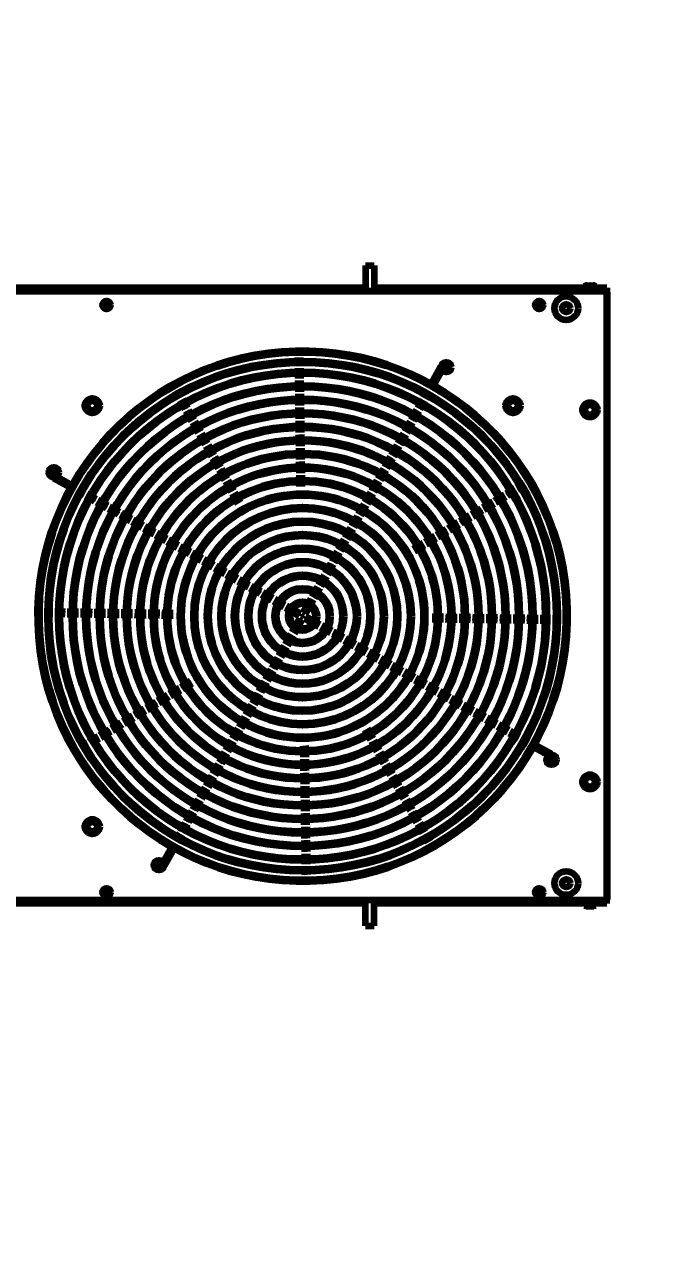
# Model space of a CAD drawing. Header units: millimetres. Extents: x 0 to 31017, y 0 to 21335.
# Drawn here: x 8393.3 to 8488, y 19881.2 to 20062.4 of the extents above; entities that cross this region are included whole.
import ezdxf
from ezdxf import colors
from ezdxf.entities.mleader import LeaderData, LeaderLine
from ezdxf.enums import TextEntityAlignment as Align
from ezdxf.math import Vec2, Vec3

# ---------------------------------------------------------------- set-up
doc = ezdxf.new("R2010")
doc.units = ezdxf.units.MM
doc.styles.get("Standard").update_dxf_attribs({"font": 'arial.ttf'})

# ---------------------------------------------------------------- blocks, each defined once
blk = doc.blocks.new('機組圖彩色')
at = {"color": 251, "lineweight": 200, "true_color": 0x636466}
for p, q in [((92957.78, 2376.05), (92957.78, 2372.23)), ((92957.78, 2376.05), (92959.08, 2376.05)), ((92959.08, 2376.05), (92959.08, 2372.23)), ((92957.78, 2372.73), (92849.18, 2372.73)), ((92990.25, 2372.73), (92959.08, 2372.73)), ((92990.08, 2372.2), (92990.08, 2372.52)), ((92990.08, 2372.52), (92991.88, 2372.52)), ((92990.23, 2373), (92990.23, 2372.52)), ((92990.42, 2373.07), (92991.55, 2373.07)), ((92990.61, 2373), (92990.61, 2372.52)), ((92990.82, 2372.36), (92990.98, 2372.52)), ((92990.98, 2372.36), (92991.14, 2372.52)), ((92991.36, 2373), (92991.36, 2372.52)), ((92991.73, 2373), (92991.73, 2372.52)), ((92993.48, 2372.73), (92991.75, 2372.73)), ((92991.88, 2372.52), (92991.88, 2372.2)), ((92993.48, 2372.73), (92993.48, 2372.2)), ((92993.48, 2372.2), (92813.48, 2372.2)), ((92993.36, 2372.2), (92813.6, 2372.2)), ((92990.1, 2372.23), (92816.88, 2372.23)), ((92991.88, 2372.36), (92990.08, 2372.36)), ((92991.88, 2372.2), (92990.08, 2372.2)), ((92992.48, 2372.23), (92991.9, 2372.23)), ((92992.48, 2372.23), (92992.51, 2372.2)), ((92993.48, 2368.7), (92993.48, 2372.2)), ((92993.6, 2372.1), (92993.48, 2372.1)), ((92993.48, 2282.32), (92993.48, 2372.08)), ((92993.6, 2282.3), (92993.6, 2372.1)), ((92947.78, 2362.75), (92947.77, 2363.15)), ((92947.79, 2361.95), (92947.78, 2362.45)), ((92947.8, 2361.15), (92947.79, 2361.65)), ((92948.18, 2362.75), (92948.17, 2363.15)), ((92948.19, 2361.95), (92948.18, 2362.45)), ((92948.2, 2361.15), (92948.19, 2361.65)), ((92947.81, 2360.35), (92947.8, 2360.85)), ((92947.82, 2359.35), (92947.81, 2360.05)), ((92947.83, 2359.35), (92947.82, 2360.05)), ((92948.21, 2360.35), (92948.2, 2360.85)), ((92948.22, 2359.35), (92948.21, 2360.05)), ((92948.23, 2359.35), (92948.22, 2360.05)), ((92968.9, 2361.06), (92967.49, 2358.54)), ((92969.06, 2360.52), (92967.84, 2358.35)), ((92969.42, 2361.33), (92970.05, 2360.7)), ((92969.42, 2360.7), (92970.05, 2361.33)), ((92929.47, 2357.74), (92929.27, 2358.09)), ((92929.82, 2357.93), (92929.62, 2358.28)), ((92947.84, 2358.35), (92947.83, 2359.05)), ((92947.86, 2357.35), (92947.85, 2358.05)), ((92948.24, 2358.35), (92948.23, 2359.05)), ((92948.26, 2357.35), (92948.25, 2358.05)), ((92967.15, 2357.93), (92967.35, 2358.28)), ((92967.5, 2357.74), (92967.7, 2358.09)), ((92929.86, 2357.04), (92929.62, 2357.48)), ((92930.21, 2357.24), (92929.96, 2357.67)), ((92930.25, 2356.34), (92930.01, 2356.78)), ((92930.6, 2356.54), (92930.36, 2356.97)), ((92930.64, 2355.64), (92930.4, 2356.08)), ((92930.99, 2355.84), (92930.75, 2356.28)), ((92947.87, 2356.35), (92947.86, 2357.05)), ((92948.27, 2356.35), (92948.26, 2357.05)), ((92965.98, 2355.84), (92966.22, 2356.27)), ((92966.33, 2355.64), (92966.57, 2356.08)), ((92966.37, 2356.54), (92966.61, 2356.97)), ((92966.72, 2356.34), (92966.96, 2356.78)), ((92966.76, 2357.23), (92967.01, 2357.67)), ((92967.11, 2357.04), (92967.35, 2357.48)), ((92931.13, 2354.77), (92930.79, 2355.38)), ((92931.48, 2354.97), (92931.14, 2355.58)), ((92931.62, 2353.9), (92931.28, 2354.51)), ((92931.97, 2354.09), (92931.63, 2354.71)), ((92947.88, 2355.35), (92947.87, 2356.05)), ((92947.89, 2354.35), (92947.89, 2355.05)), ((92948.28, 2355.35), (92948.27, 2356.05)), ((92948.29, 2354.35), (92948.29, 2355.05)), ((92965.34, 2354.71), (92965, 2354.09)), ((92965.69, 2354.51), (92965.35, 2353.9)), ((92965.83, 2355.58), (92965.49, 2354.97)), ((92966.18, 2355.38), (92965.84, 2354.77)), ((92932.11, 2353.03), (92931.77, 2353.64)), ((92932.46, 2353.22), (92932.11, 2353.83)), ((92932.6, 2352.15), (92932.25, 2352.76)), ((92932.95, 2352.35), (92932.6, 2352.96)), ((92947.91, 2353.35), (92947.9, 2354.05)), ((92947.92, 2352.35), (92947.91, 2353.05)), ((92948.31, 2353.35), (92948.3, 2354.05)), ((92948.32, 2352.35), (92948.31, 2353.05)), ((92964.37, 2352.96), (92964.02, 2352.35)), ((92964.71, 2352.76), (92964.37, 2352.15)), ((92964.85, 2353.83), (92964.51, 2353.22)), ((92965.2, 2353.64), (92964.86, 2353.03)), ((92933.09, 2351.28), (92932.74, 2351.89)), ((92933.43, 2351.48), (92933.09, 2352.09)), ((92933.57, 2350.41), (92933.23, 2351.02)), ((92933.92, 2350.6), (92933.58, 2351.22)), ((92947.93, 2351.35), (92947.92, 2352.05)), ((92947.95, 2350.35), (92947.94, 2351.05)), ((92948.33, 2351.35), (92948.32, 2352.05)), ((92948.35, 2350.35), (92948.34, 2351.05)), ((92963.39, 2351.22), (92963.05, 2350.6)), ((92963.74, 2351.02), (92963.39, 2350.41)), ((92963.88, 2352.09), (92963.53, 2351.48)), ((92964.23, 2351.89), (92963.88, 2351.28)), ((92934.06, 2349.54), (92933.72, 2350.15)), ((92934.41, 2349.73), (92934.07, 2350.34)), ((92934.55, 2348.66), (92934.21, 2349.28)), ((92934.9, 2348.86), (92934.56, 2349.47)), ((92947.96, 2349.35), (92947.95, 2350.05)), ((92947.97, 2348.35), (92947.96, 2349.05)), ((92948.36, 2349.35), (92948.35, 2350.05)), ((92948.37, 2348.35), (92948.36, 2349.05)), ((92962.41, 2349.47), (92962.07, 2348.86)), ((92962.76, 2349.28), (92962.42, 2348.66)), ((92962.9, 2350.34), (92962.56, 2349.73)), ((92963.25, 2350.15), (92962.91, 2349.54)), ((92935.04, 2347.79), (92934.7, 2348.4)), ((92935.39, 2347.99), (92935.05, 2348.6)), ((92935.53, 2346.92), (92935.19, 2347.53)), ((92935.88, 2347.12), (92935.54, 2347.73)), ((92947.98, 2347.35), (92947.98, 2348.05)), ((92948, 2346.35), (92947.99, 2347.05)), ((92948.38, 2347.35), (92948.38, 2348.05)), ((92948.4, 2346.35), (92948.39, 2347.05)), ((92961.43, 2347.73), (92961.09, 2347.12)), ((92961.78, 2347.53), (92961.44, 2346.92)), ((92961.92, 2348.6), (92961.58, 2347.99)), ((92962.27, 2348.4), (92961.93, 2347.79)), ((92911.36, 2345.14), (92911.99, 2345.77)), ((92911.99, 2345.14), (92911.36, 2345.77)), ((92936.02, 2346.05), (92935.68, 2346.66)), ((92936.37, 2346.24), (92936.03, 2346.85)), ((92936.51, 2345.17), (92936.16, 2345.79)), ((92936.86, 2345.37), (92936.51, 2345.98)), ((92948.01, 2345.35), (92948, 2346.05)), ((92948.41, 2345.35), (92948.4, 2346.05)), ((92960.46, 2345.98), (92960.11, 2345.37)), ((92960.8, 2345.79), (92960.46, 2345.17)), ((92960.94, 2346.85), (92960.6, 2346.24)), ((92961.29, 2346.66), (92960.95, 2346.05)), ((92911.63, 2344.62), (92914.14, 2343.21)), ((92912.16, 2344.78), (92914.34, 2343.56)), ((92914.95, 2343.22), (92914.6, 2343.42)), ((92937, 2344.3), (92936.65, 2344.91)), ((92937.34, 2344.5), (92937, 2345.11)), ((92937.48, 2343.43), (92937.14, 2344.04)), ((92937.83, 2343.63), (92937.49, 2344.24)), ((92948.02, 2344.35), (92948.01, 2345.05)), ((92948.04, 2343.35), (92948.03, 2344.05)), ((92948.42, 2344.35), (92948.41, 2345.05)), ((92948.44, 2343.35), (92948.43, 2344.05)), ((92959.48, 2344.24), (92959.14, 2343.63)), ((92959.83, 2344.04), (92959.48, 2343.43)), ((92959.97, 2345.11), (92959.62, 2344.5)), ((92960.32, 2344.91), (92959.97, 2344.3)), ((92980.14, 2343.26), (92980.57, 2343.52)), ((92980.83, 2343.67), (92981.26, 2343.93)), ((92981.03, 2343.33), (92981.46, 2343.59)), ((92981.51, 2344.08), (92981.86, 2344.29)), ((92981.72, 2343.74), (92982.06, 2343.94)), ((92914.76, 2342.87), (92914.41, 2343.07)), ((92915.45, 2342.48), (92915.02, 2342.73)), ((92915.65, 2342.83), (92915.21, 2343.07)), ((92916.15, 2342.09), (92915.72, 2342.33)), ((92916.35, 2342.44), (92915.91, 2342.68)), ((92916.85, 2341.7), (92916.41, 2341.94)), ((92917.05, 2342.05), (92916.61, 2342.29)), ((92917.31, 2341.9), (92917.92, 2341.56)), ((92937.97, 2342.56), (92937.63, 2343.17)), ((92938.32, 2342.75), (92937.98, 2343.36)), ((92938.46, 2341.68), (92938.12, 2342.3)), ((92938.81, 2341.88), (92938.47, 2342.49)), ((92939.3, 2341.01), (92938.96, 2341.62)), ((92958.01, 2341.62), (92957.67, 2341.01)), ((92958.5, 2342.49), (92958.16, 2341.88)), ((92958.85, 2342.3), (92958.51, 2341.68)), ((92958.99, 2343.36), (92958.65, 2342.75)), ((92959.34, 2343.17), (92959, 2342.56)), ((92976.87, 2341.32), (92977.48, 2341.68)), ((92977.73, 2341.83), (92978.33, 2342.19)), ((92977.94, 2341.49), (92978.54, 2341.85)), ((92978.59, 2342.34), (92979.19, 2342.7)), ((92978.8, 2342), (92979.4, 2342.36)), ((92979.45, 2342.86), (92979.88, 2343.11)), ((92979.66, 2342.51), (92980.09, 2342.77)), ((92980.34, 2342.92), (92980.77, 2343.18)), ((92917.11, 2341.55), (92917.72, 2341.21)), ((92917.98, 2341.06), (92918.59, 2340.72)), ((92918.18, 2341.41), (92918.79, 2341.07)), ((92918.86, 2340.57), (92919.47, 2340.23)), ((92919.05, 2340.92), (92919.66, 2340.58)), ((92919.73, 2340.08), (92920.34, 2339.74)), ((92919.92, 2340.43), (92920.53, 2340.09)), ((92920.8, 2339.95), (92921.41, 2339.6)), ((92938.95, 2340.81), (92938.61, 2341.42)), ((92957.03, 2339.87), (92956.69, 2339.26)), ((92957.52, 2340.75), (92957.18, 2340.14)), ((92957.87, 2340.55), (92957.53, 2339.94)), ((92958.36, 2341.42), (92958.02, 2340.81)), ((92974.3, 2339.79), (92974.9, 2340.15)), ((92974.5, 2339.44), (92975.1, 2339.8)), ((92975.15, 2340.3), (92975.76, 2340.66)), ((92975.36, 2339.95), (92975.96, 2340.31)), ((92976.01, 2340.81), (92976.62, 2341.17)), ((92976.22, 2340.47), (92976.82, 2340.82)), ((92977.08, 2340.98), (92977.68, 2341.33)), ((92920.6, 2339.6), (92921.21, 2339.25)), ((92921.47, 2339.11), (92922.08, 2338.77)), ((92921.67, 2339.46), (92922.28, 2339.11)), ((92922.35, 2338.62), (92922.96, 2338.28)), ((92922.54, 2338.97), (92923.15, 2338.63)), ((92923.22, 2338.13), (92923.83, 2337.79)), ((92923.41, 2338.48), (92924.02, 2338.14)), ((92924.29, 2337.99), (92924.9, 2337.65)), ((92956.06, 2338.13), (92955.71, 2337.52)), ((92956.54, 2339), (92956.2, 2338.39)), ((92956.89, 2338.81), (92956.55, 2338.19)), ((92957.38, 2339.68), (92957.04, 2339.07)), ((92970.86, 2337.74), (92971.46, 2338.1)), ((92971.72, 2338.25), (92972.32, 2338.61)), ((92971.92, 2337.91), (92972.52, 2338.27)), ((92972.58, 2338.76), (92973.18, 2339.12)), ((92972.78, 2338.42), (92973.38, 2338.78)), ((92973.44, 2339.28), (92974.04, 2339.63)), ((92973.64, 2338.93), (92974.24, 2339.29)), ((92924.09, 2337.64), (92924.7, 2337.3)), ((92924.96, 2337.15), (92925.57, 2336.81)), ((92925.16, 2337.5), (92925.77, 2337.16)), ((92925.84, 2336.66), (92926.45, 2336.32)), ((92926.03, 2337.01), (92926.64, 2336.67)), ((92926.71, 2336.17), (92927.32, 2335.83)), ((92926.9, 2336.52), (92927.51, 2336.18)), ((92955.08, 2336.38), (92954.74, 2335.77)), ((92955.43, 2336.19), (92955.09, 2335.58)), ((92955.57, 2337.26), (92955.23, 2336.65)), ((92955.92, 2337.06), (92955.57, 2336.45)), ((92956.4, 2337.93), (92956.06, 2337.32)), ((92968.28, 2336.21), (92968.88, 2336.57)), ((92968.48, 2335.87), (92969.08, 2336.22)), ((92969.14, 2336.72), (92969.74, 2337.08)), ((92969.34, 2336.38), (92969.94, 2336.73)), ((92970, 2337.23), (92970.6, 2337.59)), ((92970.2, 2336.89), (92970.8, 2337.25)), ((92971.06, 2337.4), (92971.66, 2337.76)), ((92927.58, 2335.69), (92928.19, 2335.34)), ((92927.78, 2336.03), (92928.39, 2335.69)), ((92928.45, 2335.2), (92929.06, 2334.86)), ((92928.65, 2335.55), (92929.26, 2335.2)), ((92929.33, 2334.71), (92929.94, 2334.37)), ((92929.52, 2335.06), (92930.13, 2334.72)), ((92930.39, 2334.57), (92931, 2334.23)), ((92954.1, 2334.64), (92953.76, 2334.03)), ((92954.45, 2334.44), (92954.11, 2333.83)), ((92954.59, 2335.51), (92954.25, 2334.9)), ((92954.94, 2335.32), (92954.6, 2334.7)), ((92964.84, 2334.16), (92965.44, 2334.52)), ((92965.7, 2334.68), (92966.3, 2335.03)), ((92965.9, 2334.33), (92966.51, 2334.69)), ((92966.56, 2335.19), (92967.16, 2335.54)), ((92966.76, 2334.84), (92967.37, 2335.2)), ((92967.42, 2335.7), (92968.02, 2336.06)), ((92967.62, 2335.35), (92968.23, 2335.71)), ((92930.2, 2334.22), (92930.81, 2333.88)), ((92931.07, 2333.73), (92931.68, 2333.39)), ((92931.27, 2334.08), (92931.88, 2333.74)), ((92931.94, 2333.24), (92932.55, 2332.9)), ((92932.14, 2333.59), (92932.75, 2333.25)), ((92932.81, 2332.75), (92933.43, 2332.41)), ((92933.01, 2333.1), (92933.62, 2332.76)), ((92933.88, 2332.61), (92934.49, 2332.27)), ((92953.12, 2332.89), (92952.78, 2332.28)), ((92953.47, 2332.7), (92953.13, 2332.09)), ((92953.61, 2333.77), (92953.27, 2333.16)), ((92953.96, 2333.57), (92953.62, 2332.96)), ((92965.04, 2333.82), (92965.65, 2334.18)), ((92933.69, 2332.26), (92934.3, 2331.92)), ((92934.56, 2331.78), (92935.17, 2331.43)), ((92934.76, 2332.12), (92935.37, 2331.78)), ((92935.43, 2331.29), (92936.04, 2330.94)), ((92935.63, 2331.64), (92936.24, 2331.29)), ((92936.3, 2330.8), (92936.92, 2330.46)), ((92936.5, 2331.15), (92937.11, 2330.8)), ((92952.15, 2331.15), (92951.8, 2330.54)), ((92952.49, 2330.95), (92952.15, 2330.34)), ((92952.63, 2332.02), (92952.29, 2331.41)), ((92952.98, 2331.83), (92952.64, 2331.21)), ((92937.18, 2330.31), (92937.79, 2329.97)), ((92937.37, 2330.66), (92937.98, 2330.32)), ((92938.05, 2329.82), (92938.66, 2329.48)), ((92938.25, 2330.17), (92938.86, 2329.83)), ((92938.92, 2329.33), (92939.53, 2328.99)), ((92939.12, 2329.68), (92939.73, 2329.34)), ((92939.99, 2329.19), (92940.6, 2328.85)), ((92951.17, 2329.4), (92950.83, 2328.79)), ((92951.52, 2329.21), (92951.17, 2328.6)), ((92951.66, 2330.28), (92951.31, 2329.66)), ((92952.01, 2330.08), (92951.66, 2329.47)), ((92939.8, 2328.84), (92940.41, 2328.5)), ((92940.67, 2328.35), (92941.28, 2328.01)), ((92940.86, 2328.7), (92941.47, 2328.36)), ((92941.54, 2327.87), (92942.15, 2327.52)), ((92941.74, 2328.21), (92942.35, 2327.87)), ((92942.41, 2327.38), (92943.02, 2327.03)), ((92942.61, 2327.73), (92943.22, 2327.38)), ((92943.48, 2327.24), (92944.09, 2326.89)), ((92950.19, 2327.66), (92949.85, 2327.04)), ((92950.54, 2327.46), (92950.2, 2326.85)), ((92950.68, 2328.53), (92950.34, 2327.92)), ((92951.03, 2328.33), (92950.68, 2327.72)), ((92943.29, 2326.89), (92943.9, 2326.54)), ((92944.16, 2326.4), (92944.77, 2326.06)), ((92944.35, 2326.75), (92944.97, 2326.4)), ((92945.03, 2325.91), (92945.64, 2325.57)), ((92945.23, 2326.26), (92945.84, 2325.92)), ((92945.91, 2325.42), (92946.52, 2325.08)), ((92946.1, 2325.77), (92946.71, 2325.42)), ((92946.98, 2325.28), (92948.18, 2324.6)), ((92949.21, 2325.91), (92948.53, 2324.7)), ((92949.56, 2325.71), (92948.88, 2324.51)), ((92949.7, 2326.78), (92949.36, 2326.17)), ((92950.05, 2326.59), (92949.71, 2325.97)), ((92909.94, 2324.9), (92909.54, 2324.91)), ((92909.94, 2324.5), (92909.54, 2324.51)), ((92910.74, 2324.89), (92910.24, 2324.9)), ((92910.74, 2324.49), (92910.24, 2324.5)), ((92911.54, 2324.88), (92911.04, 2324.89)), ((92911.54, 2324.48), (92911.04, 2324.49)), ((92912.34, 2324.87), (92911.84, 2324.88)), ((92912.34, 2324.47), (92911.84, 2324.48)), ((92913.34, 2324.86), (92912.64, 2324.87)), ((92913.34, 2324.46), (92912.64, 2324.47)), ((92914.34, 2324.85), (92913.64, 2324.86)), ((92914.34, 2324.45), (92913.64, 2324.46)), ((92915.34, 2324.83), (92914.64, 2324.84)), ((92915.34, 2324.43), (92914.64, 2324.44)), ((92916.34, 2324.82), (92915.64, 2324.83)), ((92916.34, 2324.42), (92915.64, 2324.43)), ((92917.34, 2324.81), (92916.64, 2324.82)), ((92917.34, 2324.41), (92916.64, 2324.42)), ((92918.34, 2324.79), (92917.64, 2324.8)), ((92918.34, 2324.39), (92917.64, 2324.4)), ((92919.33, 2324.38), (92918.63, 2324.39)), ((92919.34, 2324.78), (92918.64, 2324.79)), ((92920.33, 2324.37), (92919.63, 2324.38)), ((92920.34, 2324.77), (92919.64, 2324.78)), ((92921.33, 2324.36), (92920.63, 2324.36)), ((92921.34, 2324.76), (92920.64, 2324.76)), ((92922.33, 2324.34), (92921.63, 2324.35)), ((92922.34, 2324.74), (92921.64, 2324.75)), ((92923.33, 2324.33), (92922.63, 2324.34)), ((92923.34, 2324.73), (92922.64, 2324.74)), ((92924.33, 2324.32), (92923.63, 2324.33)), ((92924.34, 2324.72), (92923.64, 2324.73)), ((92925.33, 2324.3), (92924.63, 2324.31)), ((92925.34, 2324.7), (92924.64, 2324.71)), ((92926.33, 2324.29), (92925.63, 2324.3)), ((92926.34, 2324.69), (92925.64, 2324.7)), ((92927.33, 2324.28), (92926.63, 2324.29)), ((92927.34, 2324.68), (92926.64, 2324.69)), ((92928.33, 2324.26), (92927.63, 2324.27)), ((92928.34, 2324.66), (92927.64, 2324.67)), ((92929.33, 2324.25), (92928.63, 2324.26)), ((92929.34, 2324.65), (92928.64, 2324.66)), ((92946.78, 2324.93), (92947.99, 2324.25)), ((92947.41, 2322.7), (92948.09, 2323.9)), ((92947.76, 2322.5), (92948.43, 2323.71)), ((92948.18, 2324.6), (92947.99, 2324.25)), ((92948.09, 2323.9), (92948.43, 2323.71)), ((92948.88, 2324.51), (92948.53, 2324.7)), ((92948.79, 2323.81), (92948.98, 2324.15)), ((92949.99, 2323.13), (92948.79, 2323.81)), ((92950.19, 2323.48), (92948.98, 2324.15)), ((92967.63, 2324.16), (92968.33, 2324.15)), ((92967.63, 2323.76), (92968.33, 2323.75)), ((92968.63, 2324.14), (92969.33, 2324.13)), ((92968.63, 2323.74), (92969.33, 2323.73)), ((92969.63, 2324.13), (92970.33, 2324.12)), ((92969.63, 2323.73), (92970.33, 2323.72)), ((92970.63, 2324.12), (92971.33, 2324.11)), ((92970.63, 2323.72), (92971.33, 2323.71)), ((92971.63, 2324.1), (92972.33, 2324.1)), ((92971.63, 2323.7), (92972.33, 2323.7)), ((92972.63, 2324.09), (92973.33, 2324.08)), ((92972.63, 2323.69), (92973.33, 2323.68)), ((92973.63, 2324.08), (92974.33, 2324.07)), ((92973.63, 2323.68), (92974.33, 2323.67)), ((92974.63, 2324.07), (92975.33, 2324.06)), ((92974.63, 2323.67), (92975.33, 2323.66)), ((92975.63, 2324.05), (92976.33, 2324.04)), ((92975.63, 2323.65), (92976.33, 2323.64)), ((92976.63, 2324.04), (92977.33, 2324.03)), ((92976.63, 2323.64), (92977.33, 2323.63)), ((92977.63, 2324.03), (92978.33, 2324.02)), ((92977.63, 2323.63), (92978.33, 2323.62)), ((92978.63, 2324.01), (92979.33, 2324)), ((92978.63, 2323.61), (92979.33, 2323.6)), ((92979.63, 2324), (92980.33, 2323.99)), ((92979.63, 2323.6), (92980.33, 2323.59)), ((92980.63, 2323.99), (92981.33, 2323.98)), ((92980.63, 2323.59), (92981.33, 2323.58)), ((92981.63, 2323.98), (92982.33, 2323.97)), ((92981.63, 2323.58), (92982.33, 2323.57)), ((92982.63, 2323.96), (92983.33, 2323.95)), ((92982.63, 2323.56), (92983.33, 2323.55)), ((92983.63, 2323.95), (92984.33, 2323.94)), ((92983.63, 2323.55), (92984.33, 2323.54)), ((92984.63, 2323.93), (92985.13, 2323.93)), ((92984.63, 2323.53), (92985.13, 2323.53)), ((92985.43, 2323.92), (92985.93, 2323.92)), ((92985.43, 2323.52), (92985.93, 2323.52)), ((92986.23, 2323.91), (92986.73, 2323.91)), ((92986.23, 2323.51), (92986.73, 2323.51)), ((92987.03, 2323.9), (92987.43, 2323.9)), ((92987.03, 2323.5), (92987.43, 2323.5)), ((92946.92, 2321.82), (92947.26, 2322.43)), ((92947.27, 2321.63), (92947.61, 2322.24)), ((92950.87, 2322.64), (92950.25, 2322.98)), ((92951.06, 2322.99), (92950.45, 2323.33)), ((92951.74, 2322.15), (92951.13, 2322.49)), ((92951.94, 2322.5), (92951.32, 2322.84)), ((92952.61, 2321.66), (92952, 2322)), ((92952.81, 2322.01), (92952.2, 2322.35)), ((92953.68, 2321.52), (92953.07, 2321.86)), ((92945.94, 2320.07), (92946.28, 2320.69)), ((92946.29, 2319.88), (92946.63, 2320.49)), ((92946.43, 2320.95), (92946.77, 2321.56)), ((92946.78, 2320.75), (92947.12, 2321.36)), ((92953.49, 2321.17), (92952.88, 2321.51)), ((92954.36, 2320.68), (92953.75, 2321.03)), ((92954.56, 2321.03), (92953.94, 2321.37)), ((92955.23, 2320.19), (92954.62, 2320.54)), ((92955.43, 2320.54), (92954.82, 2320.89)), ((92956.11, 2319.71), (92955.49, 2320.05)), ((92956.3, 2320.05), (92955.69, 2320.4)), ((92957.17, 2319.57), (92956.56, 2319.91)), ((92944.47, 2317.46), (92944.82, 2318.07)), ((92944.96, 2318.33), (92945.31, 2318.94)), ((92945.31, 2318.13), (92945.65, 2318.74)), ((92945.45, 2319.2), (92945.79, 2319.81)), ((92945.8, 2319.01), (92946.14, 2319.62)), ((92956.98, 2319.22), (92956.37, 2319.56)), ((92957.85, 2318.73), (92957.24, 2319.07)), ((92958.05, 2319.08), (92957.44, 2319.42)), ((92958.72, 2318.24), (92958.11, 2318.58)), ((92958.92, 2318.59), (92958.31, 2318.93)), ((92959.6, 2317.75), (92958.99, 2318.09)), ((92959.79, 2318.1), (92959.18, 2318.44)), ((92943.5, 2315.71), (92943.84, 2316.32)), ((92943.99, 2316.58), (92944.33, 2317.19)), ((92944.33, 2316.39), (92944.68, 2317)), ((92944.82, 2317.26), (92945.17, 2317.87)), ((92960.47, 2317.26), (92959.86, 2317.6)), ((92960.66, 2317.61), (92960.05, 2317.95)), ((92961.34, 2316.77), (92960.73, 2317.11)), ((92961.54, 2317.12), (92960.93, 2317.46)), ((92962.21, 2316.28), (92961.6, 2316.63)), ((92962.41, 2316.63), (92961.8, 2316.97)), ((92963.28, 2316.14), (92962.67, 2316.49)), ((92931.92, 2314.59), (92931.32, 2314.23)), ((92942.52, 2313.97), (92942.86, 2314.58)), ((92942.87, 2313.77), (92943.21, 2314.38)), ((92943.01, 2314.84), (92943.35, 2315.45)), ((92943.36, 2314.64), (92943.7, 2315.25)), ((92943.85, 2315.51), (92944.19, 2316.13)), ((92963.09, 2315.79), (92962.48, 2316.14)), ((92963.96, 2315.31), (92963.35, 2315.65)), ((92964.15, 2315.65), (92963.54, 2316)), ((92964.83, 2314.82), (92964.22, 2315.16)), ((92965.03, 2315.17), (92964.42, 2315.51)), ((92965.7, 2314.33), (92965.09, 2314.67)), ((92965.9, 2314.68), (92965.29, 2315.02)), ((92966.77, 2314.19), (92966.16, 2314.53)), ((92929.35, 2313.05), (92928.74, 2312.7)), ((92929.55, 2312.71), (92928.95, 2312.35)), ((92930.2, 2313.57), (92929.6, 2313.21)), ((92930.41, 2313.22), (92929.81, 2312.86)), ((92931.06, 2314.08), (92930.46, 2313.72)), ((92931.27, 2313.73), (92930.67, 2313.37)), ((92932.13, 2314.24), (92931.53, 2313.89)), ((92941.54, 2312.22), (92941.88, 2312.83)), ((92941.89, 2312.02), (92942.23, 2312.64)), ((92942.03, 2313.09), (92942.37, 2313.7)), ((92942.38, 2312.9), (92942.72, 2313.51)), ((92966.58, 2313.84), (92965.97, 2314.18)), ((92967.45, 2313.35), (92966.84, 2313.69)), ((92967.64, 2313.7), (92967.03, 2314.04)), ((92968.32, 2312.86), (92967.71, 2313.2)), ((92968.52, 2313.21), (92967.91, 2313.55)), ((92969.19, 2312.37), (92968.58, 2312.72)), ((92969.39, 2312.72), (92968.78, 2313.06)), ((92970.26, 2312.23), (92969.65, 2312.58)), ((92925.91, 2311.01), (92925.31, 2310.65)), ((92926.77, 2311.52), (92926.17, 2311.16)), ((92926.97, 2311.18), (92926.37, 2310.82)), ((92927.63, 2312.03), (92927.02, 2311.67)), ((92927.83, 2311.69), (92927.23, 2311.33)), ((92928.49, 2312.54), (92927.88, 2312.19)), ((92928.69, 2312.2), (92928.09, 2311.84)), ((92940.56, 2310.48), (92940.91, 2311.09)), ((92940.91, 2310.28), (92941.25, 2310.89)), ((92941.05, 2311.35), (92941.39, 2311.96)), ((92941.4, 2311.15), (92941.74, 2311.76)), ((92970.07, 2311.88), (92969.45, 2312.23)), ((92970.94, 2311.4), (92970.33, 2311.74)), ((92971.13, 2311.74), (92970.52, 2312.09)), ((92971.81, 2310.91), (92971.2, 2311.25)), ((92972.01, 2311.26), (92971.4, 2311.6)), ((92972.68, 2310.42), (92972.07, 2310.76)), ((92972.88, 2310.77), (92972.27, 2311.11)), ((92922.47, 2308.96), (92921.87, 2308.61)), ((92923.33, 2309.48), (92922.73, 2309.12)), ((92923.53, 2309.13), (92922.93, 2308.77)), ((92924.19, 2309.99), (92923.59, 2309.63)), ((92924.39, 2309.64), (92923.79, 2309.29)), ((92925.05, 2310.5), (92924.45, 2310.14)), ((92925.25, 2310.15), (92924.65, 2309.8)), ((92926.11, 2310.67), (92925.51, 2310.31)), ((92939.59, 2308.73), (92939.93, 2309.34)), ((92939.94, 2308.53), (92940.28, 2309.15)), ((92940.08, 2309.6), (92940.42, 2310.21)), ((92940.42, 2309.41), (92940.77, 2310.02)), ((92973.56, 2309.93), (92972.94, 2310.27)), ((92973.75, 2310.28), (92973.14, 2310.62)), ((92974.43, 2309.44), (92973.82, 2309.78)), ((92974.62, 2309.79), (92974.01, 2310.13)), ((92975.3, 2308.95), (92974.69, 2309.29)), ((92975.5, 2309.3), (92974.89, 2309.64)), ((92976.37, 2308.81), (92975.76, 2309.15)), ((92919.89, 2307.43), (92919.29, 2307.07)), ((92920.75, 2307.94), (92920.15, 2307.58)), ((92920.95, 2307.6), (92920.35, 2307.24)), ((92921.61, 2308.45), (92921.01, 2308.1)), ((92921.81, 2308.11), (92921.21, 2307.75)), ((92922.67, 2308.62), (92922.07, 2308.26)), ((92938.61, 2306.99), (92938.95, 2307.6)), ((92938.96, 2306.79), (92939.3, 2307.4)), ((92939.1, 2307.86), (92939.44, 2308.47)), ((92939.45, 2307.66), (92939.79, 2308.27)), ((92957.67, 2307.4), (92958.01, 2306.79)), ((92958.02, 2307.6), (92958.36, 2306.99)), ((92976.17, 2308.46), (92975.56, 2308.81)), ((92977.05, 2307.97), (92976.43, 2308.32)), ((92977.24, 2308.32), (92976.63, 2308.67)), ((92977.92, 2307.49), (92977.31, 2307.83)), ((92978.11, 2307.83), (92977.5, 2308.18)), ((92978.79, 2307), (92978.18, 2307.34)), ((92978.99, 2307.35), (92978.37, 2307.69)), ((92979.86, 2306.86), (92979.25, 2307.2)), ((92916.62, 2305.49), (92916.19, 2305.23)), ((92917.31, 2305.9), (92916.88, 2305.64)), ((92917.52, 2305.56), (92917.09, 2305.3)), ((92918.17, 2306.41), (92917.57, 2306.05)), ((92918.38, 2306.07), (92917.77, 2305.71)), ((92919.03, 2306.92), (92918.43, 2306.56)), ((92919.24, 2306.58), (92918.63, 2306.22)), ((92920.1, 2307.09), (92919.49, 2306.73)), ((92937.63, 2305.24), (92937.97, 2305.85)), ((92937.98, 2305.04), (92938.32, 2305.66)), ((92938.12, 2306.11), (92938.46, 2306.72)), ((92938.47, 2305.92), (92938.81, 2306.53)), ((92958.16, 2306.53), (92958.5, 2305.92)), ((92958.51, 2306.72), (92958.85, 2306.11)), ((92958.65, 2305.66), (92958.99, 2305.04)), ((92959, 2305.85), (92959.34, 2305.24)), ((92979.66, 2306.51), (92979.05, 2306.85)), ((92979.92, 2306.36), (92980.36, 2306.12)), ((92980.12, 2306.71), (92980.56, 2306.46)), ((92980.62, 2305.97), (92981.06, 2305.72)), ((92980.82, 2306.32), (92981.25, 2306.07)), ((92981.32, 2305.58), (92981.76, 2305.33)), ((92981.51, 2305.93), (92981.95, 2305.68)), ((92982.21, 2305.54), (92982.56, 2305.34)), ((92915.25, 2304.67), (92914.9, 2304.47)), ((92915.45, 2304.33), (92915.11, 2304.12)), ((92915.94, 2305.08), (92915.51, 2304.83)), ((92916.14, 2304.74), (92915.71, 2304.48)), ((92916.83, 2305.15), (92916.4, 2304.89)), ((92936.65, 2303.5), (92937, 2304.11)), ((92937, 2303.3), (92937.34, 2303.91)), ((92937.14, 2304.37), (92937.48, 2304.98)), ((92937.49, 2304.17), (92937.83, 2304.78)), ((92948.53, 2305.05), (92948.54, 2304.35)), ((92948.55, 2304.05), (92948.55, 2303.35)), ((92948.93, 2305.06), (92948.94, 2304.36)), ((92948.95, 2304.06), (92948.95, 2303.36)), ((92959.14, 2304.78), (92959.48, 2304.17)), ((92959.48, 2304.98), (92959.83, 2304.37)), ((92959.62, 2303.91), (92959.97, 2303.3)), ((92959.97, 2304.11), (92960.32, 2303.5)), ((92982.02, 2305.19), (92982.37, 2304.99)), ((92984.8, 2303.63), (92982.63, 2304.85)), ((92985.34, 2303.78), (92982.82, 2305.2)), ((92935.68, 2301.75), (92936.02, 2302.36)), ((92936.03, 2301.55), (92936.37, 2302.17)), ((92936.16, 2302.62), (92936.51, 2303.23)), ((92936.51, 2302.43), (92936.86, 2303.04)), ((92948.56, 2303.05), (92948.57, 2302.35)), ((92948.57, 2302.05), (92948.58, 2301.35)), ((92948.96, 2303.06), (92948.97, 2302.36)), ((92948.97, 2302.06), (92948.98, 2301.36)), ((92960.11, 2303.04), (92960.46, 2302.43)), ((92960.46, 2303.23), (92960.8, 2302.62)), ((92960.6, 2302.17), (92960.94, 2301.55)), ((92960.95, 2302.36), (92961.29, 2301.75)), ((92985.61, 2303.27), (92984.98, 2302.63)), ((92984.98, 2303.27), (92985.61, 2302.63)), ((92934.7, 2300.01), (92935.04, 2300.62)), ((92935.05, 2299.81), (92935.39, 2300.42)), ((92935.19, 2300.88), (92935.53, 2301.49)), ((92935.54, 2300.68), (92935.88, 2301.29)), ((92948.58, 2301.05), (92948.59, 2300.35)), ((92948.6, 2300.05), (92948.61, 2299.35)), ((92948.98, 2301.06), (92948.99, 2300.36)), ((92949, 2300.06), (92949.01, 2299.36)), ((92961.09, 2301.29), (92961.43, 2300.68)), ((92961.44, 2301.49), (92961.78, 2300.88)), ((92961.58, 2300.42), (92961.92, 2299.81)), ((92961.93, 2300.62), (92962.27, 2300.01)), ((92933.72, 2298.26), (92934.06, 2298.87)), ((92934.07, 2298.07), (92934.41, 2298.68)), ((92934.21, 2299.13), (92934.55, 2299.74)), ((92934.56, 2298.94), (92934.9, 2299.55)), ((92948.61, 2299.05), (92948.62, 2298.35)), ((92949.01, 2299.06), (92949.02, 2298.36)), ((92962.07, 2299.55), (92962.41, 2298.94)), ((92962.42, 2299.74), (92962.76, 2299.13)), ((92962.56, 2298.68), (92962.9, 2298.07)), ((92962.91, 2298.87), (92963.25, 2298.26)), ((92932.74, 2296.52), (92933.09, 2297.13)), ((92933.09, 2296.32), (92933.43, 2296.93)), ((92933.23, 2297.39), (92933.57, 2298)), ((92933.58, 2297.19), (92933.92, 2297.8)), ((92948.62, 2298.05), (92948.63, 2297.35)), ((92948.64, 2297.05), (92948.64, 2296.35)), ((92949.02, 2298.06), (92949.03, 2297.36)), ((92949.04, 2297.06), (92949.04, 2296.36)), ((92963.05, 2297.8), (92963.39, 2297.19)), ((92963.39, 2298), (92963.74, 2297.39)), ((92963.53, 2296.93), (92963.88, 2296.32)), ((92963.88, 2297.13), (92964.23, 2296.52)), ((92931.28, 2293.9), (92931.62, 2294.51)), ((92931.77, 2294.77), (92932.11, 2295.38)), ((92932.11, 2294.58), (92932.46, 2295.19)), ((92932.25, 2295.64), (92932.6, 2296.25)), ((92932.6, 2295.45), (92932.95, 2296.06)), ((92948.65, 2296.05), (92948.66, 2295.35)), ((92948.66, 2295.05), (92948.67, 2294.35)), ((92949.05, 2296.06), (92949.06, 2295.36)), ((92949.06, 2295.06), (92949.07, 2294.36)), ((92964.02, 2296.06), (92964.37, 2295.45)), ((92964.37, 2296.25), (92964.71, 2295.64)), ((92964.51, 2295.19), (92964.85, 2294.58)), ((92964.86, 2295.38), (92965.2, 2294.77)), ((92965.35, 2294.51), (92965.69, 2293.9)), ((92930.64, 2292.77), (92930.4, 2292.33)), ((92930.79, 2293.03), (92931.13, 2293.64)), ((92931.14, 2292.83), (92931.48, 2293.44)), ((92931.63, 2293.7), (92931.97, 2294.31)), ((92948.67, 2294.05), (92948.68, 2293.35)), ((92948.69, 2293.05), (92948.7, 2292.35)), ((92949.07, 2294.06), (92949.08, 2293.36)), ((92949.09, 2293.06), (92949.1, 2292.36)), ((92965, 2294.31), (92965.34, 2293.7)), ((92965.49, 2293.44), (92965.83, 2292.83)), ((92965.84, 2293.64), (92966.18, 2293.03)), ((92966.33, 2292.76), (92966.57, 2292.33)), ((92929.86, 2291.37), (92929.61, 2290.93)), ((92930.21, 2291.17), (92929.96, 2290.74)), ((92930.25, 2292.07), (92930, 2291.63)), ((92930.6, 2291.87), (92930.35, 2291.44)), ((92930.99, 2292.57), (92930.74, 2292.13)), ((92948.7, 2292.05), (92948.71, 2291.35)), ((92948.71, 2291.05), (92948.72, 2290.35)), ((92949.1, 2292.06), (92949.11, 2291.36)), ((92949.11, 2291.06), (92949.12, 2290.36)), ((92965.98, 2292.57), (92966.22, 2292.13)), ((92966.37, 2291.87), (92966.61, 2291.43)), ((92966.72, 2292.07), (92966.96, 2291.63)), ((92966.76, 2291.17), (92967, 2290.74)), ((92967.11, 2291.37), (92967.35, 2290.93)), ((92927.91, 2287.88), (92929.13, 2290.06)), ((92928.06, 2287.35), (92929.48, 2289.86)), ((92929.47, 2290.67), (92929.27, 2290.32)), ((92929.82, 2290.48), (92929.62, 2290.13)), ((92948.73, 2290.05), (92948.74, 2289.35)), ((92948.74, 2289.06), (92948.75, 2288.36)), ((92949.13, 2290.06), (92949.14, 2289.36)), ((92949.14, 2289.06), (92949.15, 2288.36)), ((92967.15, 2290.47), (92967.35, 2290.13)), ((92967.5, 2290.67), (92967.7, 2290.32)), ((92927.55, 2287.08), (92926.91, 2287.71)), ((92927.55, 2287.71), (92926.91, 2287.08)), ((92948.76, 2288.06), (92948.76, 2287.56)), ((92948.77, 2287.26), (92948.78, 2286.76)), ((92948.77, 2287.26), (92948.78, 2286.76)), ((92949.16, 2288.06), (92949.16, 2287.56)), ((92949.17, 2287.26), (92949.17, 2286.76)), ((92949.17, 2287.26), (92949.17, 2286.76)), ((92948.78, 2286.46), (92948.78, 2286.2)), ((92948.78, 2286.46), (92948.79, 2285.96)), ((92948.79, 2285.66), (92948.79, 2285.26)), ((92949.18, 2286.46), (92949.18, 2286.2)), ((92949.18, 2286.46), (92949.19, 2285.96)), ((92949.19, 2285.66), (92949.19, 2285.26)), ((92993.48, 2282.2), (92993.48, 2285.7)), ((92993.48, 2282.2), (92813.48, 2282.2)), ((92993.36, 2282.2), (92813.6, 2282.2)), ((92957.78, 2278.41), (92957.78, 2282.2)), ((92959.08, 2278.41), (92959.08, 2282.2)), ((92990.08, 2282.2), (92990.08, 2281.88)), ((92991.88, 2282.2), (92990.08, 2282.2)), ((92991.88, 2282.04), (92990.08, 2282.04)), ((92990.08, 2281.88), (92991.88, 2281.88)), ((92990.23, 2281.4), (92990.23, 2281.88)), ((92990.61, 2281.4), (92990.61, 2281.88)), ((92990.82, 2282.04), (92990.98, 2281.88)), ((92990.98, 2282.04), (92991.14, 2281.88)), ((92991.36, 2281.4), (92991.36, 2281.88)), ((92991.73, 2281.4), (92991.73, 2281.88)), ((92991.88, 2281.88), (92991.88, 2282.2)), ((92993.48, 2282.42), (92993.6, 2282.42)), ((92993.48, 2281.73), (92993.48, 2282.3)), ((92993.48, 2282.3), (92993.6, 2282.3)), ((92957.78, 2281.73), (92849.18, 2281.73)), ((92990.23, 2281.73), (92959.08, 2281.73)), ((92990.42, 2281.33), (92991.55, 2281.33)), ((92993.48, 2281.73), (92991.73, 2281.73)), ((92957.78, 2278.41), (92959.08, 2278.41))]:
    blk.add_line(p, q, dxfattribs=at)
for points in [[(92919.25, 2370.6), (92919.02, 2370.2), (92919.25, 2369.81), (92919.71, 2369.81), (92919.94, 2370.2), (92919.71, 2370.6)], [(92983.25, 2370.6), (92983.02, 2370.2), (92983.25, 2369.81), (92983.71, 2369.81), (92983.94, 2370.2), (92983.71, 2370.6)], [(92916.88, 2356.17), (92916.39, 2355.32), (92916.88, 2354.47), (92917.86, 2354.47), (92918.35, 2355.32), (92917.86, 2356.17)], [(92980.45, 2355.81), (92979.6, 2356.3), (92978.75, 2355.81), (92978.75, 2354.83), (92979.6, 2354.34), (92980.45, 2354.83)], [(92990.49, 2355.55), (92990, 2354.7), (92990.49, 2353.86), (92991.47, 2353.86), (92991.96, 2354.7), (92991.47, 2355.55)], [(92990.49, 2300.55), (92990, 2299.7), (92990.49, 2298.86), (92991.47, 2298.86), (92991.96, 2299.7), (92991.47, 2300.55)], [(92916.52, 2292.6), (92917.37, 2292.11), (92918.22, 2292.6), (92918.22, 2293.58), (92917.37, 2294.07), (92916.52, 2293.58)], [(92919.25, 2283.8), (92919.02, 2283.4), (92919.25, 2283.01), (92919.71, 2283.01), (92919.94, 2283.4), (92919.71, 2283.8)], [(92983.25, 2283.8), (92983.02, 2283.4), (92983.25, 2283.01), (92983.71, 2283.01), (92983.94, 2283.4), (92983.71, 2283.8)]]:
    blk.add_lwpolyline(points, close=True, dxfattribs=at)
for centre, radius in [((92919.48, 2370.2), 0.6), ((92983.48, 2370.2), 0.6), ((92987.48, 2369.73), 1.75), ((92919.48, 2370.2), 0.345), ((92983.48, 2370.2), 0.345), ((92987.48, 2369.73), 0.6), ((92948.48, 2324.2), 37.75), ((92948.48, 2324.2), 37.45), ((92969.74, 2361.01), 0.75), ((92948.48, 2324.2), 36.15), ((92948.48, 2324.2), 35.85), ((92948.48, 2324.2), 34.15), ((92948.48, 2324.2), 33.85), ((92917.37, 2355.32), 1.1), ((92948.48, 2324.2), 32.15), ((92979.6, 2355.32), 1.1), ((92948.48, 2324.2), 31.85), ((92917.37, 2355.32), 0.735), ((92948.48, 2324.2), 30.15), ((92979.6, 2355.32), 0.735), ((92990.98, 2354.7), 1.1), ((92990.98, 2354.7), 0.735), ((92948.48, 2324.2), 29.85), ((92948.48, 2324.2), 28.15), ((92948.48, 2324.2), 27.85), ((92948.48, 2324.2), 26.15), ((92948.48, 2324.2), 25.85), ((92948.48, 2324.2), 24.15), ((92948.48, 2324.2), 23.85), ((92911.68, 2345.46), 0.75), ((92948.48, 2324.2), 22.15), ((92948.48, 2324.2), 21.85), ((92948.48, 2324.2), 20.15), ((92948.48, 2324.2), 19.85), ((92948.48, 2324.2), 18.15), ((92948.48, 2324.2), 17.85), ((92948.48, 2324.2), 16.15), ((92948.48, 2324.2), 15.85), ((92948.48, 2324.2), 14.15), ((92948.48, 2324.2), 13.85), ((92948.48, 2324.2), 12.15), ((92948.48, 2324.2), 11.85), ((92948.48, 2324.2), 10.15), ((92948.48, 2324.2), 9.85), ((92948.48, 2324.2), 8.15), ((92948.48, 2324.2), 7.85), ((92948.48, 2324.2), 6.15), ((92948.48, 2324.2), 5.85), ((92948.48, 2324.2), 4.15), ((92948.48, 2324.2), 3.85), ((92948.48, 2324.2), 2.15), ((92948.48, 2324.2), 1.85), ((92985.29, 2302.95), 0.75), ((92990.98, 2299.7), 1.1), ((92990.98, 2299.7), 0.735), ((92917.37, 2293.09), 1.1), ((92917.37, 2293.09), 0.735), ((92927.23, 2287.39), 0.75), ((92987.48, 2284.73), 1.75), ((92919.48, 2283.4), 0.6), ((92919.48, 2283.4), 0.345), ((92983.48, 2283.4), 0.6), ((92983.48, 2283.4), 0.345), ((92987.48, 2284.73), 0.6)]:
    blk.add_circle(centre, radius, dxfattribs=at)
for centre, radius, start, end in [((92990.42, 2372.79), 0.286, 49.0554, 130.9446), ((92990.98, 2372.03), 1.04, 68.853, 111.147), ((92991.55, 2372.79), 0.286, 49.0554, 130.9446), ((92948.48, 2324.2), 39.25, 271.5568, 271.5458), ((92948.48, 2324.2), 38.95, 271.572, 271.5714), ((92990.42, 2281.62), 0.286, 229.0554, 310.9446), ((92990.98, 2282.37), 1.04, 248.853, 291.147), ((92991.55, 2281.62), 0.286, 229.0554, 310.9446)]:
    blk.add_arc(centre, radius, start, end, dxfattribs=at)
blk = doc.blocks.new('_DetailCallout')
at = {"color": 0, "linetype": 'ByBlock', "lineweight": -2, "transparency": 16777216}
blk.add_line((8, 0), (-8, 0), dxfattribs=at)
blk.add_circle((0, 0), 8, dxfattribs=at)
at = {"color": 0, "transparency": 16777216}
for tag, p in [('視圖號碼', (0, 1)), ('圖紙號碼', (0, -6))]:
    blk.add_attdef(tag, text='', height=3, dxfattribs=at).set_placement(p, align=Align.CENTER)

msp = doc.modelspace()

# ---------------------------------------------------------------- block references
at = {"color": 251, "lineweight": 200, "true_color": 0x636466}
msp.add_blockref('機組圖彩色', (-84514.05, 17650.74), dxfattribs=at)

# ---------------------------------------------------------------- leaders
at = {"color": 175, "true_color": 0x4554a5}
ml = msp.add_multileader_block('Standard', dxfattribs=at)
ml.set_content('_DetailCallout', color=(69, 84, 165), scale=15)
ml.set_attribute('視圖號碼', '冷凍庫', width=0)
ml.set_attribute('圖紙號碼', 'D機', width=0)
ml.set_leader_properties()
ml.build(insert=Vec2(0, 0))
ml.multileader.update_dxf_attribs({"leader_type": 0})
ctx = ml.context
ctx.base_point, ctx.plane_origin = Vec3(8479.43, 20123.64), Vec3(8599.43, 20123.64)
notes = []
notes.append((ctx, [(0, (0, 0, 0), (0, 0), (1, 0), 1, [])]))
ctx.block.insert = Vec3(8599.43, 20123.64)
ml = msp.add_multileader_block('Standard', dxfattribs=at)
ml.set_content('_DetailCallout', color=(69, 84, 165), scale=15)
ml.set_attribute('視圖號碼', '冷凍庫', width=0)
ml.set_attribute('圖紙號碼', 'E機', width=0)
ml.set_leader_properties()
ml.build(insert=Vec2(0, 0))
ml.multileader.update_dxf_attribs({"leader_type": 0})
ctx = ml.context
ctx.base_point, ctx.plane_origin = Vec3(8899.67, 20123.64), Vec3(9019.67, 20123.64)
notes.append((ctx, [(0, (0, 0, 0), (0, 0), (1, 0), 1, [])]))
ctx.block.insert = Vec3(9019.67, 20123.64)
for ctx, leaders in notes:
    for number, flags, end, landing, length, lines in leaders:
        leader = LeaderData()
        leader.index, (leader.has_last_leader_line, leader.has_dogleg_vector, leader.attachment_direction) = number, flags
        leader.last_leader_point, leader.dogleg_vector, leader.dogleg_length = Vec3(end), Vec3(landing), length
        for number, points, colour, breaks in lines:
            line = LeaderLine()
            line.index, line.vertices, line.color, line.breaks = number, Vec3.list(points), colors.encode_raw_color(colour), breaks
            leader.lines.append(line)
        ctx.leaders.append(leader)

doc.saveas('drawing.dxf')
